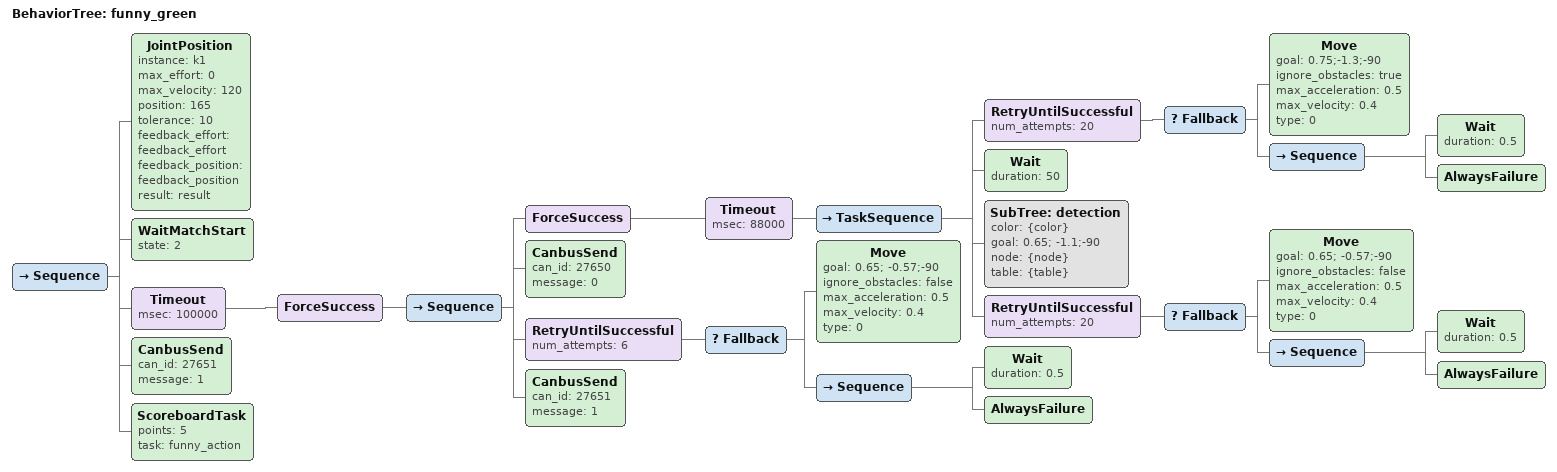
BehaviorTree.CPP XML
<?xml version="1.0" encoding="UTF-8"?>
<root BTCPP_format="4">
  <BehaviorTree ID="funny_green">
    <Sequence>
      <JointPosition instance="k1"
                     max_effort="0"
                     max_velocity="120"
                     position="165"
                     tolerance="10"
                     feedback_effort="feedback_effort"
                     feedback_position="feedback_position"
                     result="result"/>
      <WaitMatchStart state="2"/>
      <Timeout msec="100000">
        <ForceSuccess>
          <Sequence>
            <ForceSuccess>
              <Timeout msec="88000">
                <TaskSequence>
                  <RetryUntilSuccessful num_attempts="20">
                    <Fallback>
                      <Move goal="0.75;-1.3;-90"
                            ignore_obstacles="true"
                            max_acceleration="0.5"
                            max_velocity="0.4"
                            type="0"/>
                      <Sequence>
                        <Wait duration="0.5"/>
                        <AlwaysFailure/>
                      </Sequence>
                    </Fallback>
                  </RetryUntilSuccessful>
                  <Wait duration="50"/>
                  <SubTree ID="detection"
                           color="{color}"
                           goal="0.65; -1.1;-90"
                           node="{node}"
                           table="{table}"/>
                  <RetryUntilSuccessful num_attempts="20">
                    <Fallback>
                      <Move goal="0.65; -0.57;-90"
                            ignore_obstacles="false"
                            max_acceleration="0.5"
                            max_velocity="0.4"
                            type="0"/>
                      <Sequence>
                        <Wait duration="0.5"/>
                        <AlwaysFailure/>
                      </Sequence>
                    </Fallback>
                  </RetryUntilSuccessful>
                </TaskSequence>
              </Timeout>
            </ForceSuccess>
            <CanbusSend can_id="27650"
                        message="0"/>
            <RetryUntilSuccessful num_attempts="6">
              <Fallback>
                <Move goal="0.65; -0.57;-90"
                      ignore_obstacles="false"
                      max_acceleration="0.5"
                      max_velocity="0.4"
                      type="0"/>
                <Sequence>
                  <Wait duration="0.5"/>
                  <AlwaysFailure/>
                </Sequence>
              </Fallback>
            </RetryUntilSuccessful>
            <CanbusSend can_id="27651"
                        message="1"/>
          </Sequence>
        </ForceSuccess>
      </Timeout>
      <CanbusSend can_id="27651"
                  message="1"/>
      <ScoreboardTask points="5"
                      task="funny_action"/>
    </Sequence>
  </BehaviorTree>

</root>
